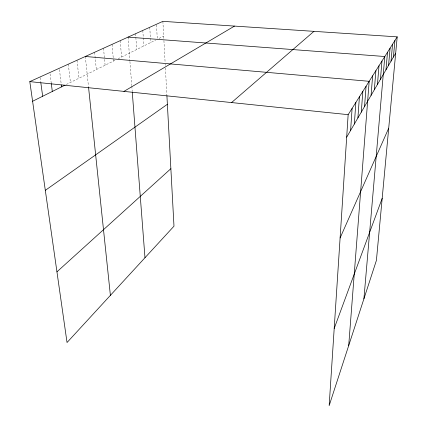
<?xml version="1.0" encoding="UTF-8"?>
<svg xmlns="http://www.w3.org/2000/svg" width="427" height="427" viewBox="0 0 427 427"><rect width="100%" height="100%" fill="white"/><g stroke="black" fill="none" stroke-linecap="round" stroke-linejoin="round"><path stroke-width="0.32" stroke-dasharray="2.13 1.6" d="M66.297 84.514L115.808 59.897M118.108 58.755L155.663 40.079M159.052 38.398L163.68 36.092M40.138 77.623L40.752 82.123M50.039 73.839L51.219 82.982M59.438 69.553L61.168 83.66M68.315 64.178L70.444 82.454M76.988 60.255L78.974 78.216M85.32 56.476L88.464 86.446M94.623 52.265L96.337 69.58M103.526 48.23L105.106 65.219M112.05 44.371L113.502 61.045M120.217 40.672L121.556 57.037M128.052 37.122L129.877 60.88M129.925 61.52L131.772 85.565M131.82 86.206L132.215 91.351M135.578 33.717L136.709 49.505M142.805 30.445L143.846 45.956M149.754 27.296L150.71 42.545M156.479 24.921L157.28 38.606M162.879 21.35L163.888 39.946M163.925 40.586L165.126 62.774M165.201 64.098L165.27 65.395M165.409 67.994L166.882 95.077"/><path stroke-width="0.64" d="M397.201 36.861L348.149 114.666L329.158 405.65L376.411 260.417L397.201 36.861L162.879 21.35L29.799 81.621L67.034 342.523L173.986 226.177L166.914 95.739M350.61 130.438L352.099 108.405M354.346 124.033L355.851 102.448M357.906 117.932L359.422 96.785M361.295 112.114L362.827 91.383M364.541 106.563L366.078 86.227M348.699 345.587L369.179 81.306L85.32 56.476M371.074 95.36L372.627 75.846M374.346 89.755L375.899 70.652M377.457 84.418L379.011 65.715M380.425 79.331L381.978 61.008M363.905 298.847L384.807 56.519L128.052 37.122M385.965 69.836L387.508 52.233M388.554 65.4L390.091 48.134M391.031 61.152L392.562 44.216M393.406 57.085L394.932 40.464M334.197 328.459L382.181 198.352M340.1 237.972L388.703 128.207M346.681 137.168L395.685 53.183M56.946 271.834L170.869 168.692M231.562 102.565L313.952 31.352M45.315 190.346L167.379 104.295M123.931 91.394L234.503 26.09M32.601 101.268L65.112 85.101M29.799 81.621L348.149 114.666M40.837 82.763L42.668 96.262M51.304 83.633L52.313 91.469M61.328 84.946L61.563 86.868M88.533 87.097L110.396 295.356M132.263 91.992L144.983 257.727"/></g></svg>
